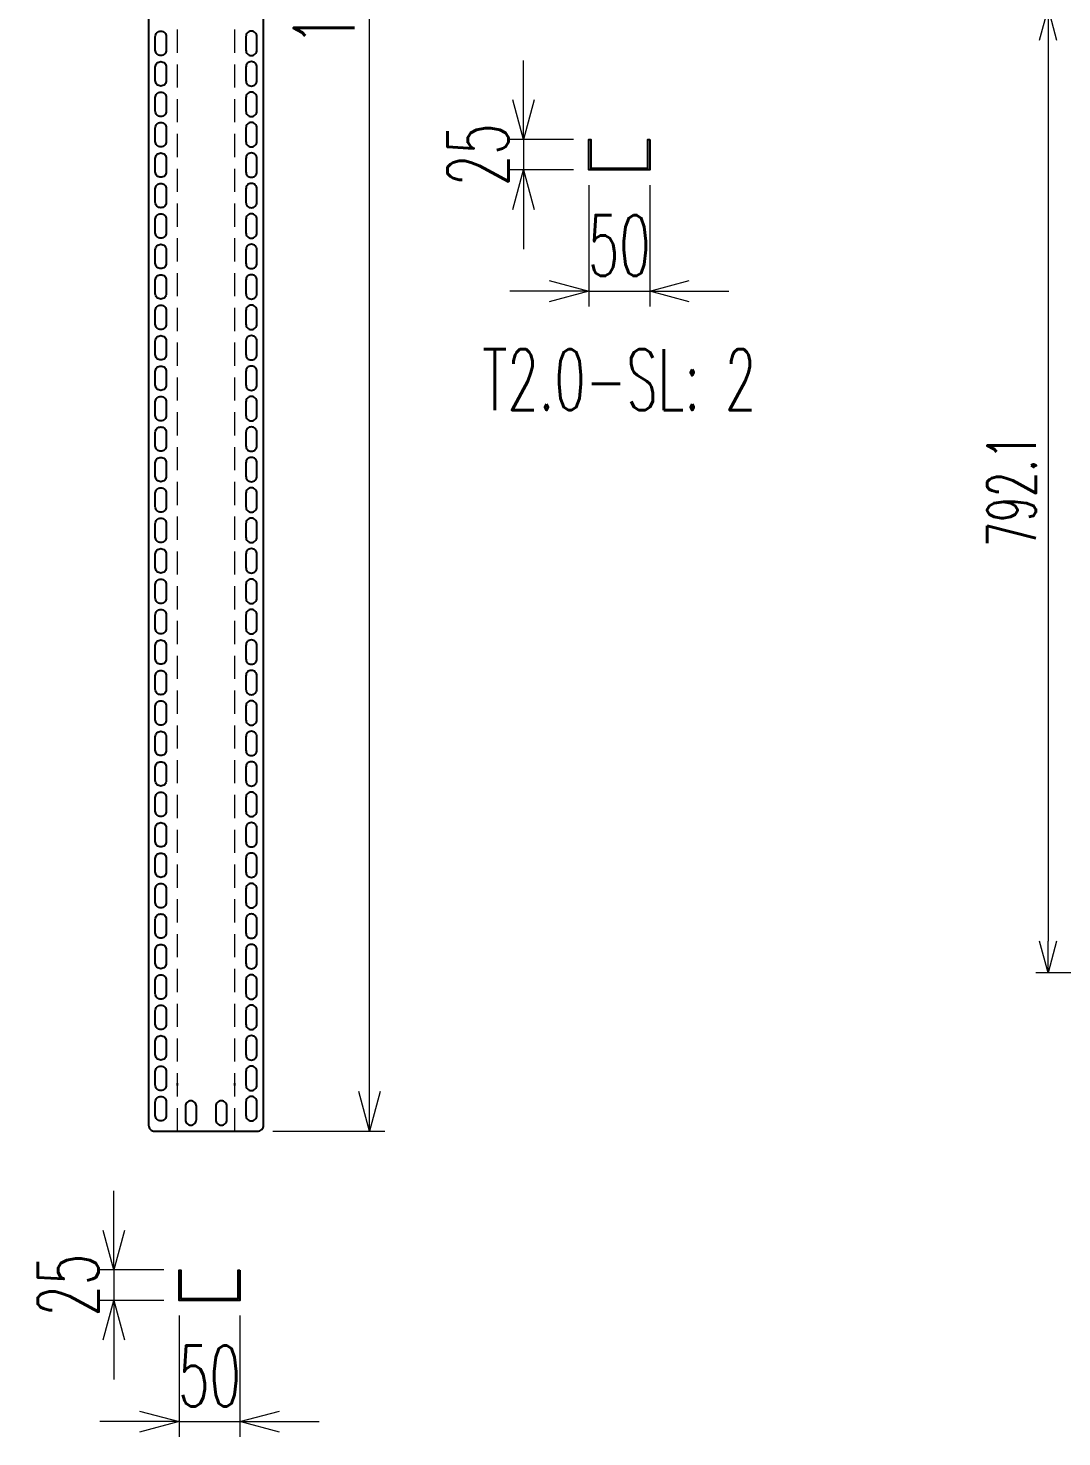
# Model space of a CAD drawing. Header units: millimetres. Extents: x 173893 to 258446, y -176540 to -123824.
# Drawn here: x 206973 to 207822, y -152688 to -151531 of the extents above; entities that cross this region are included whole.
import ezdxf
from ezdxf.enums import TextEntityAlignment as Align

# ---------------------------------------------------------------- set-up
doc = ezdxf.new("R2010")
doc.units = ezdxf.units.MM
doc.header["$LTSCALE"] = 3
doc.linetypes.add('HIDDEN', pattern=[9.525, 6.35, -3.175])
doc.layers.add('@.DM. NÉT ĐỨT', color=8, linetype='HIDDEN', lineweight=9)
doc.layers.add('dim', color=7, linetype='Continuous')
doc.styles.add('Ann_w01', font='romans.shx', dxfattribs={"width": 0.6, "bigfont": 'chineset.shx'})
doc.dimstyles.new('Dim 01_SC20', dxfattribs={"dimscale": 20, "dimtxt": 2, "dimasz": 1.3, "dimexe": 0.5, "dimexo": 0.5, "dimgap": 0.5, "dimtad": 1, "dimdec": 1, "dimzin": 12, "dimdsep": 46, "dimtxsty": 'Ann_w01', "dimblk": 'OPEN30', "dimcen": 1.5, "dimclrd": 6, "dimclre": 6, "dimclrt": 3, "dimadec": 1, "dimazin": 3, "dimtm": 1e-09, "dimtfac": 1, "dimtdec": 1, "dimtix": 1, "dimtmove": 0, "dimatfit": 3, "dimldrblk": 'OPEN30', "dimfxl": 1, "dimtolj": 1, "dimlwd": 0, "dimlwe": 0, "dimarcsym": 0})
doc.dimstyles.new('Dim 01_SC25', dxfattribs={"dimscale": 25, "dimtxt": 2, "dimasz": 1.3, "dimexe": 0.5, "dimexo": 0.5, "dimgap": 0.5, "dimtad": 1, "dimdec": 1, "dimzin": 12, "dimdsep": 46, "dimtxsty": 'Ann_w01', "dimblk": 'OPEN30', "dimcen": 1.5, "dimclrd": 6, "dimclre": 6, "dimclrt": 3, "dimadec": 1, "dimazin": 3, "dimtm": 1e-09, "dimtfac": 1, "dimtdec": 1, "dimtix": 1, "dimtmove": 0, "dimatfit": 3, "dimldrblk": 'OPEN30', "dimfxl": 1, "dimtolj": 1, "dimlwd": 0, "dimlwe": 0, "dimarcsym": 0})

# ---------------------------------------------------------------- blocks, each defined once
blk = doc.blocks.new('_Open30')
at = {"color": 0, "linetype": 'ByBlock', "lineweight": -2}
for p, q in [((-1, 0.268), (0, 0)), ((0, 0), (-1, -0.268)), ((0, 0), (-1, 0))]:
    blk.add_line(p, q, dxfattribs=at)
blk = doc.blocks.new('*D121')
at = {"layer": 'Defpoints', "color": 0, "transparency": 16777216}
for p in [(207096.5, -152576.4), (207146.5, -152576.4), (207146.5, -152676)]:
    blk.add_point(p, dxfattribs=at)
at = {"layer": 'dim', "color": 6, "lineweight": 0, "transparency": 16777216}
for p, q in [((207096.5, -152588.9), (207096.5, -152688.5)), ((207146.5, -152588.9), (207146.5, -152688.5)), ((207064, -152676), (207031.5, -152676)), ((207096.5, -152676), (207146.5, -152676)), ((207179, -152676), (207211.5, -152676))]:
    blk.add_line(p, q, dxfattribs=at)
at = {"layer": 'dim', "color": 6, "lineweight": 0, "transparency": 16777216, "xscale": 32.5, "yscale": 32.5, "zscale": 32.5}
blk.add_blockref('_Open30', (207096.5, -152676), dxfattribs=at)
at = {"layer": 'dim', "color": 6, "lineweight": 0, "transparency": 16777216, "xscale": 32.5, "yscale": 32.5, "zscale": 32.5, "rotation": 180}
blk.add_blockref('_Open30', (207146.5, -152676), dxfattribs=at)
at = {"layer": 'dim', "color": 3, "transparency": 16777216, "insert": (207121.5, -152638.5), "char_height": 50, "attachment_point": 5, "style": 'Ann_w01'}
blk.add_mtext('\\A1;50', dxfattribs=at)
blk = doc.blocks.new('*D122')
at = {"layer": 'Defpoints', "color": 0, "transparency": 16777216}
for p in [(207096.5, -152551.4), (207042.9, -152576.4), (207096.5, -152576.4)]:
    blk.add_point(p, dxfattribs=at)
at = {"layer": 'dim', "color": 6, "lineweight": 0, "transparency": 16777216}
for p, q in [((207042.9, -152518.9), (207042.9, -152486.4)), ((207084, -152551.4), (207030.4, -152551.4)), ((207042.9, -152551.4), (207042.9, -152576.4)), ((207084, -152576.4), (207030.4, -152576.4)), ((207042.9, -152608.9), (207042.9, -152641.4))]:
    blk.add_line(p, q, dxfattribs=at)
at = {"layer": 'dim', "color": 6, "lineweight": 0, "transparency": 16777216, "xscale": 32.5, "yscale": 32.5, "zscale": 32.5}
for p, rotation in [((207042.9, -152551.4), 270), ((207042.9, -152576.4), 90)]:
    blk.add_blockref('_Open30', p, dxfattribs=dict(at, rotation=rotation))
at = {"layer": 'dim', "color": 3, "transparency": 16777216, "insert": (207005.4, -152563.9), "char_height": 50, "attachment_point": 5, "rotation": 90, "style": 'Ann_w01'}
blk.add_mtext('\\A1;25', dxfattribs=at)
blk = doc.blocks.new('*D123')
at = {"layer": 'Defpoints', "color": 0, "transparency": 16777216}
for p in [(207160.9, -150550.4), (207253, -150550.4), (207160.9, -152437.4)]:
    blk.add_point(p, dxfattribs=at)
at = {"layer": 'dim', "color": 6, "lineweight": 0, "transparency": 16777216}
for p, q in [((207173.4, -150550.4), (207265.5, -150550.4)), ((207253, -152404.9), (207253, -150582.9)), ((207173.4, -152437.4), (207265.5, -152437.4))]:
    blk.add_line(p, q, dxfattribs=at)
at = {"layer": 'dim', "color": 6, "lineweight": 0, "transparency": 16777216, "xscale": 32.5, "yscale": 32.5, "zscale": 32.5}
for p, rotation in [((207253, -150550.4), 90), ((207253, -152437.4), 270)]:
    blk.add_blockref('_Open30', p, dxfattribs=dict(at, rotation=rotation))
at = {"layer": 'dim', "color": 3, "transparency": 16777216, "insert": (207215.5, -151493.9), "char_height": 50, "attachment_point": 5, "rotation": 90, "style": 'Ann_w01'}
blk.add_mtext('\\A1;1887', dxfattribs=at)
blk = doc.blocks.new('*D169')
at = {"layer": 'Defpoints', "color": 0, "transparency": 16777216}
for p in [(207433.1, -151647.9), (207483.1, -151647.9), (207483.1, -151747.5)]:
    blk.add_point(p, dxfattribs=at)
at = {"layer": 'dim', "color": 6, "lineweight": 0, "transparency": 16777216}
for p, q in [((207433.1, -151660.4), (207433.1, -151760)), ((207483.1, -151660.4), (207483.1, -151760)), ((207400.6, -151747.5), (207368.1, -151747.5)), ((207433.1, -151747.5), (207483.1, -151747.5)), ((207515.6, -151747.5), (207548.1, -151747.5))]:
    blk.add_line(p, q, dxfattribs=at)
at = {"layer": 'dim', "color": 6, "lineweight": 0, "transparency": 16777216, "xscale": 32.5, "yscale": 32.5, "zscale": 32.5}
blk.add_blockref('_Open30', (207433.1, -151747.5), dxfattribs=at)
at = {"layer": 'dim', "color": 6, "lineweight": 0, "transparency": 16777216, "xscale": 32.5, "yscale": 32.5, "zscale": 32.5, "rotation": 180}
blk.add_blockref('_Open30', (207483.1, -151747.5), dxfattribs=at)
at = {"layer": 'dim', "color": 3, "transparency": 16777216, "insert": (207458.1, -151710), "char_height": 50, "attachment_point": 5, "style": 'Ann_w01'}
blk.add_mtext('\\A1;50', dxfattribs=at)
blk = doc.blocks.new('*D170')
at = {"layer": 'Defpoints', "color": 0, "transparency": 16777216}
for p in [(207433.1, -151622.9), (207379.5, -151647.9), (207433.1, -151647.9)]:
    blk.add_point(p, dxfattribs=at)
at = {"layer": 'dim', "color": 6, "lineweight": 0, "transparency": 16777216}
for p, q in [((207379.5, -151590.4), (207379.5, -151557.9)), ((207420.6, -151622.9), (207367, -151622.9)), ((207379.5, -151622.9), (207379.5, -151647.9)), ((207420.6, -151647.9), (207367, -151647.9)), ((207379.5, -151680.4), (207379.5, -151712.9))]:
    blk.add_line(p, q, dxfattribs=at)
at = {"layer": 'dim', "color": 6, "lineweight": 0, "transparency": 16777216, "xscale": 32.5, "yscale": 32.5, "zscale": 32.5}
for p, rotation in [((207379.5, -151622.9), 270), ((207379.5, -151647.9), 90)]:
    blk.add_blockref('_Open30', p, dxfattribs=dict(at, rotation=rotation))
at = {"layer": 'dim', "color": 3, "transparency": 16777216, "insert": (207342, -151635.4), "char_height": 50, "attachment_point": 5, "rotation": 90, "style": 'Ann_w01'}
blk.add_mtext('\\A1;25', dxfattribs=at)
blk = doc.blocks.new('*D176')
at = {"layer": 'Defpoints', "color": 0, "transparency": 16777216}
for p in [(207844.9, -151515.3), (207810.3, -152307.4), (207844.9, -152307.4)]:
    blk.add_point(p, dxfattribs=at)
at = {"layer": 'dim', "color": 6, "lineweight": 0, "transparency": 16777216}
for p, q in [((207834.9, -151515.3), (207800.3, -151515.3)), ((207810.3, -151541.3), (207810.3, -152281.4)), ((207834.9, -152307.4), (207800.3, -152307.4))]:
    blk.add_line(p, q, dxfattribs=at)
at = {"layer": 'dim', "color": 6, "lineweight": 0, "transparency": 16777216, "xscale": 26, "yscale": 26, "zscale": 26}
for p, rotation in [((207810.3, -151515.3), 90), ((207810.3, -152307.4), 270)]:
    blk.add_blockref('_Open30', p, dxfattribs=dict(at, rotation=rotation))
at = {"layer": 'dim', "color": 3, "transparency": 16777216, "insert": (207780.3, -151911.3), "char_height": 40, "attachment_point": 5, "rotation": 90, "style": 'Ann_w01'}
blk.add_mtext('\\A1;792.1', dxfattribs=at)

msp = doc.modelspace()

# ---------------------------------------------------------------- linework, layer by layer
at = {"color": 1}
for p, q in [((207095.09, -152399.97), (207095.09, -152397.97)), ((207142.29, -152399.97), (207142.29, -152397.97))]:
    msp.add_line(p, q, dxfattribs=at)
for points in [[(207160.89, -152437.45, 0.4142136), (207165.89, -152432.45), (207165.89, -150555.45, 0.4142136), (207160.89, -150550.45), (207076.49, -150550.45, 0.4142136), (207071.49, -150555.45), (207071.49, -152432.45, 0.4142136), (207076.49, -152437.45)], [(207085.99, -151538.45), (207085.99, -151549.45, -0.4142136), (207081.49, -151553.95), (207081.49, -151553.95, -0.4142136), (207076.99, -151549.45), (207076.99, -151538.45, -0.4142136), (207081.49, -151533.95), (207081.49, -151533.95, -0.4142136)], [(207151.39, -151538.45), (207151.39, -151549.45, 0.4142136), (207155.89, -151553.95), (207155.89, -151553.95, 0.4142136), (207160.39, -151549.45), (207160.39, -151538.45, 0.4142136), (207155.89, -151533.95), (207155.89, -151533.95, 0.4142136)], [(207085.99, -151563.45), (207085.99, -151574.45, -0.4142136), (207081.49, -151578.95), (207081.49, -151578.95, -0.4142136), (207076.99, -151574.45), (207076.99, -151563.45, -0.4142136), (207081.49, -151558.95), (207081.49, -151558.95, -0.4142136)], [(207151.39, -151563.45), (207151.39, -151574.45, 0.4142136), (207155.89, -151578.95), (207155.89, -151578.95, 0.4142136), (207160.39, -151574.45), (207160.39, -151563.45, 0.4142136), (207155.89, -151558.95), (207155.89, -151558.95, 0.4142136)], [(207085.99, -151588.45), (207085.99, -151599.45, -0.4142136), (207081.49, -151603.95), (207081.49, -151603.95, -0.4142136), (207076.99, -151599.45), (207076.99, -151588.45, -0.4142136), (207081.49, -151583.95), (207081.49, -151583.95, -0.4142136)], [(207151.39, -151588.45), (207151.39, -151599.45, 0.4142136), (207155.89, -151603.95), (207155.89, -151603.95, 0.4142136), (207160.39, -151599.45), (207160.39, -151588.45, 0.4142136), (207155.89, -151583.95), (207155.89, -151583.95, 0.4142136)], [(207085.99, -151613.45), (207085.99, -151624.45, -0.4142136), (207081.49, -151628.95), (207081.49, -151628.95, -0.4142136), (207076.99, -151624.45), (207076.99, -151613.45, -0.4142136), (207081.49, -151608.95), (207081.49, -151608.95, -0.4142136)], [(207151.39, -151613.45), (207151.39, -151624.45, 0.4142136), (207155.89, -151628.95), (207155.89, -151628.95, 0.4142136), (207160.39, -151624.45), (207160.39, -151613.45, 0.4142136), (207155.89, -151608.95), (207155.89, -151608.95, 0.4142136)], [(207085.99, -151638.45), (207085.99, -151649.45, -0.4142136), (207081.49, -151653.95), (207081.49, -151653.95, -0.4142136), (207076.99, -151649.45), (207076.99, -151638.45, -0.4142136), (207081.49, -151633.95), (207081.49, -151633.95, -0.4142136)], [(207151.39, -151638.45), (207151.39, -151649.45, 0.4142136), (207155.89, -151653.95), (207155.89, -151653.95, 0.4142136), (207160.39, -151649.45), (207160.39, -151638.45, 0.4142136), (207155.89, -151633.95), (207155.89, -151633.95, 0.4142136)], [(207085.99, -151663.45), (207085.99, -151674.45, -0.4142136), (207081.49, -151678.95), (207081.49, -151678.95, -0.4142136), (207076.99, -151674.45), (207076.99, -151663.45, -0.4142136), (207081.49, -151658.95), (207081.49, -151658.95, -0.4142136)], [(207151.39, -151663.45), (207151.39, -151674.45, 0.4142136), (207155.89, -151678.95), (207155.89, -151678.95, 0.4142136), (207160.39, -151674.45), (207160.39, -151663.45, 0.4142136), (207155.89, -151658.95), (207155.89, -151658.95, 0.4142136)], [(207085.99, -151688.45), (207085.99, -151699.45, -0.4142136), (207081.49, -151703.95), (207081.49, -151703.95, -0.4142136), (207076.99, -151699.45), (207076.99, -151688.45, -0.4142136), (207081.49, -151683.95), (207081.49, -151683.95, -0.4142136)], [(207151.39, -151688.45), (207151.39, -151699.45, 0.4142136), (207155.89, -151703.95), (207155.89, -151703.95, 0.4142136), (207160.39, -151699.45), (207160.39, -151688.45, 0.4142136), (207155.89, -151683.95), (207155.89, -151683.95, 0.4142136)], [(207085.99, -151713.45), (207085.99, -151724.45, -0.4142136), (207081.49, -151728.95), (207081.49, -151728.95, -0.4142136), (207076.99, -151724.45), (207076.99, -151713.45, -0.4142136), (207081.49, -151708.95), (207081.49, -151708.95, -0.4142136)], [(207151.39, -151713.45), (207151.39, -151724.45, 0.4142136), (207155.89, -151728.95), (207155.89, -151728.95, 0.4142136), (207160.39, -151724.45), (207160.39, -151713.45, 0.4142136), (207155.89, -151708.95), (207155.89, -151708.95, 0.4142136)], [(207085.99, -151738.45), (207085.99, -151749.45, -0.4142136), (207081.49, -151753.95), (207081.49, -151753.95, -0.4142136), (207076.99, -151749.45), (207076.99, -151738.45, -0.4142136), (207081.49, -151733.95), (207081.49, -151733.95, -0.4142136)], [(207151.39, -151738.45), (207151.39, -151749.45, 0.4142136), (207155.89, -151753.95), (207155.89, -151753.95, 0.4142136), (207160.39, -151749.45), (207160.39, -151738.45, 0.4142136), (207155.89, -151733.95), (207155.89, -151733.95, 0.4142136)], [(207085.99, -151763.45), (207085.99, -151774.45, -0.4142136), (207081.49, -151778.95), (207081.49, -151778.95, -0.4142136), (207076.99, -151774.45), (207076.99, -151763.45, -0.4142136), (207081.49, -151758.95), (207081.49, -151758.95, -0.4142136)], [(207151.39, -151763.45), (207151.39, -151774.45, 0.4142136), (207155.89, -151778.95), (207155.89, -151778.95, 0.4142136), (207160.39, -151774.45), (207160.39, -151763.45, 0.4142136), (207155.89, -151758.95), (207155.89, -151758.95, 0.4142136)], [(207085.99, -151788.45), (207085.99, -151799.45, -0.4142136), (207081.49, -151803.95), (207081.49, -151803.95, -0.4142136), (207076.99, -151799.45), (207076.99, -151788.45, -0.4142136), (207081.49, -151783.95), (207081.49, -151783.95, -0.4142136)], [(207151.39, -151788.45), (207151.39, -151799.45, 0.4142136), (207155.89, -151803.95), (207155.89, -151803.95, 0.4142136), (207160.39, -151799.45), (207160.39, -151788.45, 0.4142136), (207155.89, -151783.95), (207155.89, -151783.95, 0.4142136)], [(207085.99, -151813.45), (207085.99, -151824.45, -0.4142136), (207081.49, -151828.95), (207081.49, -151828.95, -0.4142136), (207076.99, -151824.45), (207076.99, -151813.45, -0.4142136), (207081.49, -151808.95), (207081.49, -151808.95, -0.4142136)], [(207151.39, -151813.45), (207151.39, -151824.45, 0.4142136), (207155.89, -151828.95), (207155.89, -151828.95, 0.4142136), (207160.39, -151824.45), (207160.39, -151813.45, 0.4142136), (207155.89, -151808.95), (207155.89, -151808.95, 0.4142136)], [(207085.99, -151838.45), (207085.99, -151849.45, -0.4142136), (207081.49, -151853.95), (207081.49, -151853.95, -0.4142136), (207076.99, -151849.45), (207076.99, -151838.45, -0.4142136), (207081.49, -151833.95), (207081.49, -151833.95, -0.4142136)], [(207151.39, -151838.45), (207151.39, -151849.45, 0.4142136), (207155.89, -151853.95), (207155.89, -151853.95, 0.4142136), (207160.39, -151849.45), (207160.39, -151838.45, 0.4142136), (207155.89, -151833.95), (207155.89, -151833.95, 0.4142136)], [(207085.99, -151863.45), (207085.99, -151874.45, -0.4142136), (207081.49, -151878.95), (207081.49, -151878.95, -0.4142136), (207076.99, -151874.45), (207076.99, -151863.45, -0.4142136), (207081.49, -151858.95), (207081.49, -151858.95, -0.4142136)], [(207151.39, -151863.45), (207151.39, -151874.45, 0.4142136), (207155.89, -151878.95), (207155.89, -151878.95, 0.4142136), (207160.39, -151874.45), (207160.39, -151863.45, 0.4142136), (207155.89, -151858.95), (207155.89, -151858.95, 0.4142136)], [(207085.99, -151888.45), (207085.99, -151899.45, -0.4142136), (207081.49, -151903.95), (207081.49, -151903.95, -0.4142136), (207076.99, -151899.45), (207076.99, -151888.45, -0.4142136), (207081.49, -151883.95), (207081.49, -151883.95, -0.4142136)], [(207151.39, -151888.45), (207151.39, -151899.45, 0.4142136), (207155.89, -151903.95), (207155.89, -151903.95, 0.4142136), (207160.39, -151899.45), (207160.39, -151888.45, 0.4142136), (207155.89, -151883.95), (207155.89, -151883.95, 0.4142136)], [(207085.99, -151913.45), (207085.99, -151924.45, -0.4142136), (207081.49, -151928.95), (207081.49, -151928.95, -0.4142136), (207076.99, -151924.45), (207076.99, -151913.45, -0.4142136), (207081.49, -151908.95), (207081.49, -151908.95, -0.4142136)], [(207151.39, -151913.45), (207151.39, -151924.45, 0.4142136), (207155.89, -151928.95), (207155.89, -151928.95, 0.4142136), (207160.39, -151924.45), (207160.39, -151913.45, 0.4142136), (207155.89, -151908.95), (207155.89, -151908.95, 0.4142136)], [(207085.99, -151938.45), (207085.99, -151949.45, -0.4142136), (207081.49, -151953.95), (207081.49, -151953.95, -0.4142136), (207076.99, -151949.45), (207076.99, -151938.45, -0.4142136), (207081.49, -151933.95), (207081.49, -151933.95, -0.4142136)], [(207151.39, -151938.45), (207151.39, -151949.45, 0.4142136), (207155.89, -151953.95), (207155.89, -151953.95, 0.4142136), (207160.39, -151949.45), (207160.39, -151938.45, 0.4142136), (207155.89, -151933.95), (207155.89, -151933.95, 0.4142136)], [(207085.99, -151963.45), (207085.99, -151974.45, -0.4142136), (207081.49, -151978.95), (207081.49, -151978.95, -0.4142136), (207076.99, -151974.45), (207076.99, -151963.45, -0.4142136), (207081.49, -151958.95), (207081.49, -151958.95, -0.4142136)], [(207151.39, -151963.45), (207151.39, -151974.45, 0.4142136), (207155.89, -151978.95), (207155.89, -151978.95, 0.4142136), (207160.39, -151974.45), (207160.39, -151963.45, 0.4142136), (207155.89, -151958.95), (207155.89, -151958.95, 0.4142136)], [(207085.99, -151988.45), (207085.99, -151999.45, -0.4142136), (207081.49, -152003.95), (207081.49, -152003.95, -0.4142136), (207076.99, -151999.45), (207076.99, -151988.45, -0.4142136), (207081.49, -151983.95), (207081.49, -151983.95, -0.4142136)], [(207151.39, -151988.45), (207151.39, -151999.45, 0.4142136), (207155.89, -152003.95), (207155.89, -152003.95, 0.4142136), (207160.39, -151999.45), (207160.39, -151988.45, 0.4142136), (207155.89, -151983.95), (207155.89, -151983.95, 0.4142136)], [(207085.99, -152013.45), (207085.99, -152024.45, -0.4142136), (207081.49, -152028.95), (207081.49, -152028.95, -0.4142136), (207076.99, -152024.45), (207076.99, -152013.45, -0.4142136), (207081.49, -152008.95), (207081.49, -152008.95, -0.4142136)], [(207151.39, -152013.45), (207151.39, -152024.45, 0.4142136), (207155.89, -152028.95), (207155.89, -152028.95, 0.4142136), (207160.39, -152024.45), (207160.39, -152013.45, 0.4142136), (207155.89, -152008.95), (207155.89, -152008.95, 0.4142136)], [(207085.99, -152038.45), (207085.99, -152049.45, -0.4142136), (207081.49, -152053.95), (207081.49, -152053.95, -0.4142136), (207076.99, -152049.45), (207076.99, -152038.45, -0.4142136), (207081.49, -152033.95), (207081.49, -152033.95, -0.4142136)], [(207151.39, -152038.45), (207151.39, -152049.45, 0.4142136), (207155.89, -152053.95), (207155.89, -152053.95, 0.4142136), (207160.39, -152049.45), (207160.39, -152038.45, 0.4142136), (207155.89, -152033.95), (207155.89, -152033.95, 0.4142136)], [(207085.99, -152063.45), (207085.99, -152074.45, -0.4142136), (207081.49, -152078.95), (207081.49, -152078.95, -0.4142136), (207076.99, -152074.45), (207076.99, -152063.45, -0.4142136), (207081.49, -152058.95), (207081.49, -152058.95, -0.4142136)], [(207151.39, -152063.45), (207151.39, -152074.45, 0.4142136), (207155.89, -152078.95), (207155.89, -152078.95, 0.4142136), (207160.39, -152074.45), (207160.39, -152063.45, 0.4142136), (207155.89, -152058.95), (207155.89, -152058.95, 0.4142136)], [(207085.99, -152088.45), (207085.99, -152099.45, -0.4142136), (207081.49, -152103.95), (207081.49, -152103.95, -0.4142136), (207076.99, -152099.45), (207076.99, -152088.45, -0.4142136), (207081.49, -152083.95), (207081.49, -152083.95, -0.4142136)], [(207151.39, -152088.45), (207151.39, -152099.45, 0.4142136), (207155.89, -152103.95), (207155.89, -152103.95, 0.4142136), (207160.39, -152099.45), (207160.39, -152088.45, 0.4142136), (207155.89, -152083.95), (207155.89, -152083.95, 0.4142136)], [(207085.99, -152113.45), (207085.99, -152124.45, -0.4142136), (207081.49, -152128.95), (207081.49, -152128.95, -0.4142136), (207076.99, -152124.45), (207076.99, -152113.45, -0.4142136), (207081.49, -152108.95), (207081.49, -152108.95, -0.4142136)], [(207151.39, -152113.45), (207151.39, -152124.45, 0.4142136), (207155.89, -152128.95), (207155.89, -152128.95, 0.4142136), (207160.39, -152124.45), (207160.39, -152113.45, 0.4142136), (207155.89, -152108.95), (207155.89, -152108.95, 0.4142136)], [(207085.99, -152138.45), (207085.99, -152149.45, -0.4142136), (207081.49, -152153.95), (207081.49, -152153.95, -0.4142136), (207076.99, -152149.45), (207076.99, -152138.45, -0.4142136), (207081.49, -152133.95), (207081.49, -152133.95, -0.4142136)], [(207151.39, -152138.45), (207151.39, -152149.45, 0.4142136), (207155.89, -152153.95), (207155.89, -152153.95, 0.4142136), (207160.39, -152149.45), (207160.39, -152138.45, 0.4142136), (207155.89, -152133.95), (207155.89, -152133.95, 0.4142136)], [(207085.99, -152163.45), (207085.99, -152174.45, -0.4142136), (207081.49, -152178.95), (207081.49, -152178.95, -0.4142136), (207076.99, -152174.45), (207076.99, -152163.45, -0.4142136), (207081.49, -152158.95), (207081.49, -152158.95, -0.4142136)], [(207151.39, -152163.45), (207151.39, -152174.45, 0.4142136), (207155.89, -152178.95), (207155.89, -152178.95, 0.4142136), (207160.39, -152174.45), (207160.39, -152163.45, 0.4142136), (207155.89, -152158.95), (207155.89, -152158.95, 0.4142136)], [(207085.99, -152188.45), (207085.99, -152199.45, -0.4142136), (207081.49, -152203.95), (207081.49, -152203.95, -0.4142136), (207076.99, -152199.45), (207076.99, -152188.45, -0.4142136), (207081.49, -152183.95), (207081.49, -152183.95, -0.4142136)], [(207151.39, -152188.45), (207151.39, -152199.45, 0.4142136), (207155.89, -152203.95), (207155.89, -152203.95, 0.4142136), (207160.39, -152199.45), (207160.39, -152188.45, 0.4142136), (207155.89, -152183.95), (207155.89, -152183.95, 0.4142136)], [(207085.99, -152213.45), (207085.99, -152224.45, -0.4142136), (207081.49, -152228.95), (207081.49, -152228.95, -0.4142136), (207076.99, -152224.45), (207076.99, -152213.45, -0.4142136), (207081.49, -152208.95), (207081.49, -152208.95, -0.4142136)], [(207151.39, -152213.45), (207151.39, -152224.45, 0.4142136), (207155.89, -152228.95), (207155.89, -152228.95, 0.4142136), (207160.39, -152224.45), (207160.39, -152213.45, 0.4142136), (207155.89, -152208.95), (207155.89, -152208.95, 0.4142136)], [(207085.99, -152238.45), (207085.99, -152249.45, -0.4142136), (207081.49, -152253.95), (207081.49, -152253.95, -0.4142136), (207076.99, -152249.45), (207076.99, -152238.45, -0.4142136), (207081.49, -152233.95), (207081.49, -152233.95, -0.4142136)], [(207151.39, -152238.45), (207151.39, -152249.45, 0.4142136), (207155.89, -152253.95), (207155.89, -152253.95, 0.4142136), (207160.39, -152249.45), (207160.39, -152238.45, 0.4142136), (207155.89, -152233.95), (207155.89, -152233.95, 0.4142136)], [(207085.99, -152263.45), (207085.99, -152274.45, -0.4142136), (207081.49, -152278.95), (207081.49, -152278.95, -0.4142136), (207076.99, -152274.45), (207076.99, -152263.45, -0.4142136), (207081.49, -152258.95), (207081.49, -152258.95, -0.4142136)], [(207151.39, -152263.45), (207151.39, -152274.45, 0.4142136), (207155.89, -152278.95), (207155.89, -152278.95, 0.4142136), (207160.39, -152274.45), (207160.39, -152263.45, 0.4142136), (207155.89, -152258.95), (207155.89, -152258.95, 0.4142136)], [(207085.99, -152288.45), (207085.99, -152299.45, -0.4142136), (207081.49, -152303.95), (207081.49, -152303.95, -0.4142136), (207076.99, -152299.45), (207076.99, -152288.45, -0.4142136), (207081.49, -152283.95), (207081.49, -152283.95, -0.4142136)], [(207151.39, -152288.45), (207151.39, -152299.45, 0.4142136), (207155.89, -152303.95), (207155.89, -152303.95, 0.4142136), (207160.39, -152299.45), (207160.39, -152288.45, 0.4142136), (207155.89, -152283.95), (207155.89, -152283.95, 0.4142136)], [(207085.99, -152313.45), (207085.99, -152324.45, -0.4142136), (207081.49, -152328.95), (207081.49, -152328.95, -0.4142136), (207076.99, -152324.45), (207076.99, -152313.45, -0.4142136), (207081.49, -152308.95), (207081.49, -152308.95, -0.4142136)], [(207151.39, -152313.45), (207151.39, -152324.45, 0.4142136), (207155.89, -152328.95), (207155.89, -152328.95, 0.4142136), (207160.39, -152324.45), (207160.39, -152313.45, 0.4142136), (207155.89, -152308.95), (207155.89, -152308.95, 0.4142136)], [(207085.99, -152338.45), (207085.99, -152349.45, -0.4142136), (207081.49, -152353.95), (207081.49, -152353.95, -0.4142136), (207076.99, -152349.45), (207076.99, -152338.45, -0.4142136), (207081.49, -152333.95), (207081.49, -152333.95, -0.4142136)], [(207151.39, -152338.45), (207151.39, -152349.45, 0.4142136), (207155.89, -152353.95), (207155.89, -152353.95, 0.4142136), (207160.39, -152349.45), (207160.39, -152338.45, 0.4142136), (207155.89, -152333.95), (207155.89, -152333.95, 0.4142136)], [(207085.99, -152363.45), (207085.99, -152374.45, -0.4142136), (207081.49, -152378.95), (207081.49, -152378.95, -0.4142136), (207076.99, -152374.45), (207076.99, -152363.45, -0.4142136), (207081.49, -152358.95), (207081.49, -152358.95, -0.4142136)], [(207151.39, -152363.45), (207151.39, -152374.45, 0.4142136), (207155.89, -152378.95), (207155.89, -152378.95, 0.4142136), (207160.39, -152374.45), (207160.39, -152363.45, 0.4142136), (207155.89, -152358.95), (207155.89, -152358.95, 0.4142136)], [(207085.99, -152388.45), (207085.99, -152399.45, -0.4142136), (207081.49, -152403.95), (207081.49, -152403.95, -0.4142136), (207076.99, -152399.45), (207076.99, -152388.45, -0.4142136), (207081.49, -152383.95), (207081.49, -152383.95, -0.4142136)], [(207151.39, -152388.45), (207151.39, -152399.45, 0.4142136), (207155.89, -152403.95), (207155.89, -152403.95, 0.4142136), (207160.39, -152399.45), (207160.39, -152388.45, 0.4142136), (207155.89, -152383.95), (207155.89, -152383.95, 0.4142136)], [(207085.99, -152413.45), (207085.99, -152424.45, -0.4142136), (207081.49, -152428.95), (207081.49, -152428.95, -0.4142136), (207076.99, -152424.45), (207076.99, -152413.45, -0.4142136), (207081.49, -152408.95), (207081.49, -152408.95, -0.4142136)], [(207151.39, -152413.45), (207151.39, -152424.45, 0.4142136), (207155.89, -152428.95), (207155.89, -152428.95, 0.4142136), (207160.39, -152424.45), (207160.39, -152413.45, 0.4142136), (207155.89, -152408.95), (207155.89, -152408.95, 0.4142136)], [(207110.69, -152427.95), (207110.69, -152416.95, 0.4142136), (207106.19, -152412.45), (207106.19, -152412.45, 0.4142136), (207101.69, -152416.95), (207101.69, -152427.95, 0.4142136), (207106.19, -152432.45), (207106.19, -152432.45, 0.4142136)], [(207135.69, -152427.95), (207135.69, -152416.95, 0.4142136), (207131.19, -152412.45), (207131.19, -152412.45, 0.4142136), (207126.69, -152416.95), (207126.69, -152427.95, 0.4142136), (207131.19, -152432.45), (207131.19, -152432.45, 0.4142136)]]:
    msp.add_lwpolyline(points, format="xyb", close=True)
for points in [[(207483.1, -151622.93), (207483.1, -151647.93), (207433.1, -151647.93), (207433.1, -151622.93), (207434.6, -151622.93), (207434.6, -151646.43), (207481.6, -151646.43), (207481.6, -151622.93)], [(207146.49, -152551.43), (207146.49, -152576.43), (207096.49, -152576.43), (207096.49, -152551.43), (207097.99, -152551.43), (207097.99, -152574.93), (207144.99, -152574.93), (207144.99, -152551.43)]]:
    msp.add_lwpolyline(points, close=True)
at = {"layer": '@.DM. NÉT ĐỨT', "linetype": 'HIDDEN'}
for p, q in [((207095.09, -152437.45), (207095.09, -150550.45)), ((207142.29, -152437.45), (207142.29, -150550.45))]:
    msp.add_line(p, q, dxfattribs=at)

# ---------------------------------------------------------------- texts
at = {"layer": 'dim', "color": 1, "style": 'Ann_w01', "width": 0.6}
msp.add_text('T2.0-SL: 2', height=50, dxfattribs=at).set_placement((207458.1, -151820.12), align=Align.MIDDLE_CENTER)

# ---------------------------------------------------------------- dimensions: what is measured, and where the dimension line sits
at = {"layer": 'dim'}
for base, p1, p2, dimstyle, picture, middle in [((207253.04, -150550.45), (207160.89, -152437.45), (207160.89, -150550.45), 'Dim 01_SC25', '*D123', (207215.54, -151493.95)), ((207810.28, -152307.36), (207844.91, -151515.26), (207844.91, -152307.36), 'Dim 01_SC20', '*D176', (207780.28, -151911.31)), ((207379.47, -151647.93), (207433.1, -151622.93), (207433.1, -151647.93), 'Dim 01_SC25', '*D170', (207341.97, -151635.43)), ((207042.86, -152576.43), (207096.49, -152551.43), (207096.49, -152576.43), 'Dim 01_SC25', '*D122', (207005.36, -152563.93))]:
    dim = msp.add_linear_dim(base=base, p1=p1, p2=p2, angle=90, dimstyle=dimstyle, dxfattribs=at)
    dim.commit()
    dim.dimension.update_dxf_attribs({"geometry": picture, "text_midpoint": middle})
for base, p1, p2, picture, middle in [((207483.1, -151747.45), (207433.1, -151647.93), (207483.1, -151647.93), '*D169', (207458.1, -151709.95)), ((207146.49, -152675.95), (207096.49, -152576.43), (207146.49, -152576.43), '*D121', (207121.49, -152638.45))]:
    dim = msp.add_linear_dim(base=base, p1=p1, p2=p2, dimstyle='Dim 01_SC25', dxfattribs=at)
    dim.commit()
    dim.dimension.update_dxf_attribs({"geometry": picture, "text_midpoint": middle})

doc.saveas('drawing.dxf')
